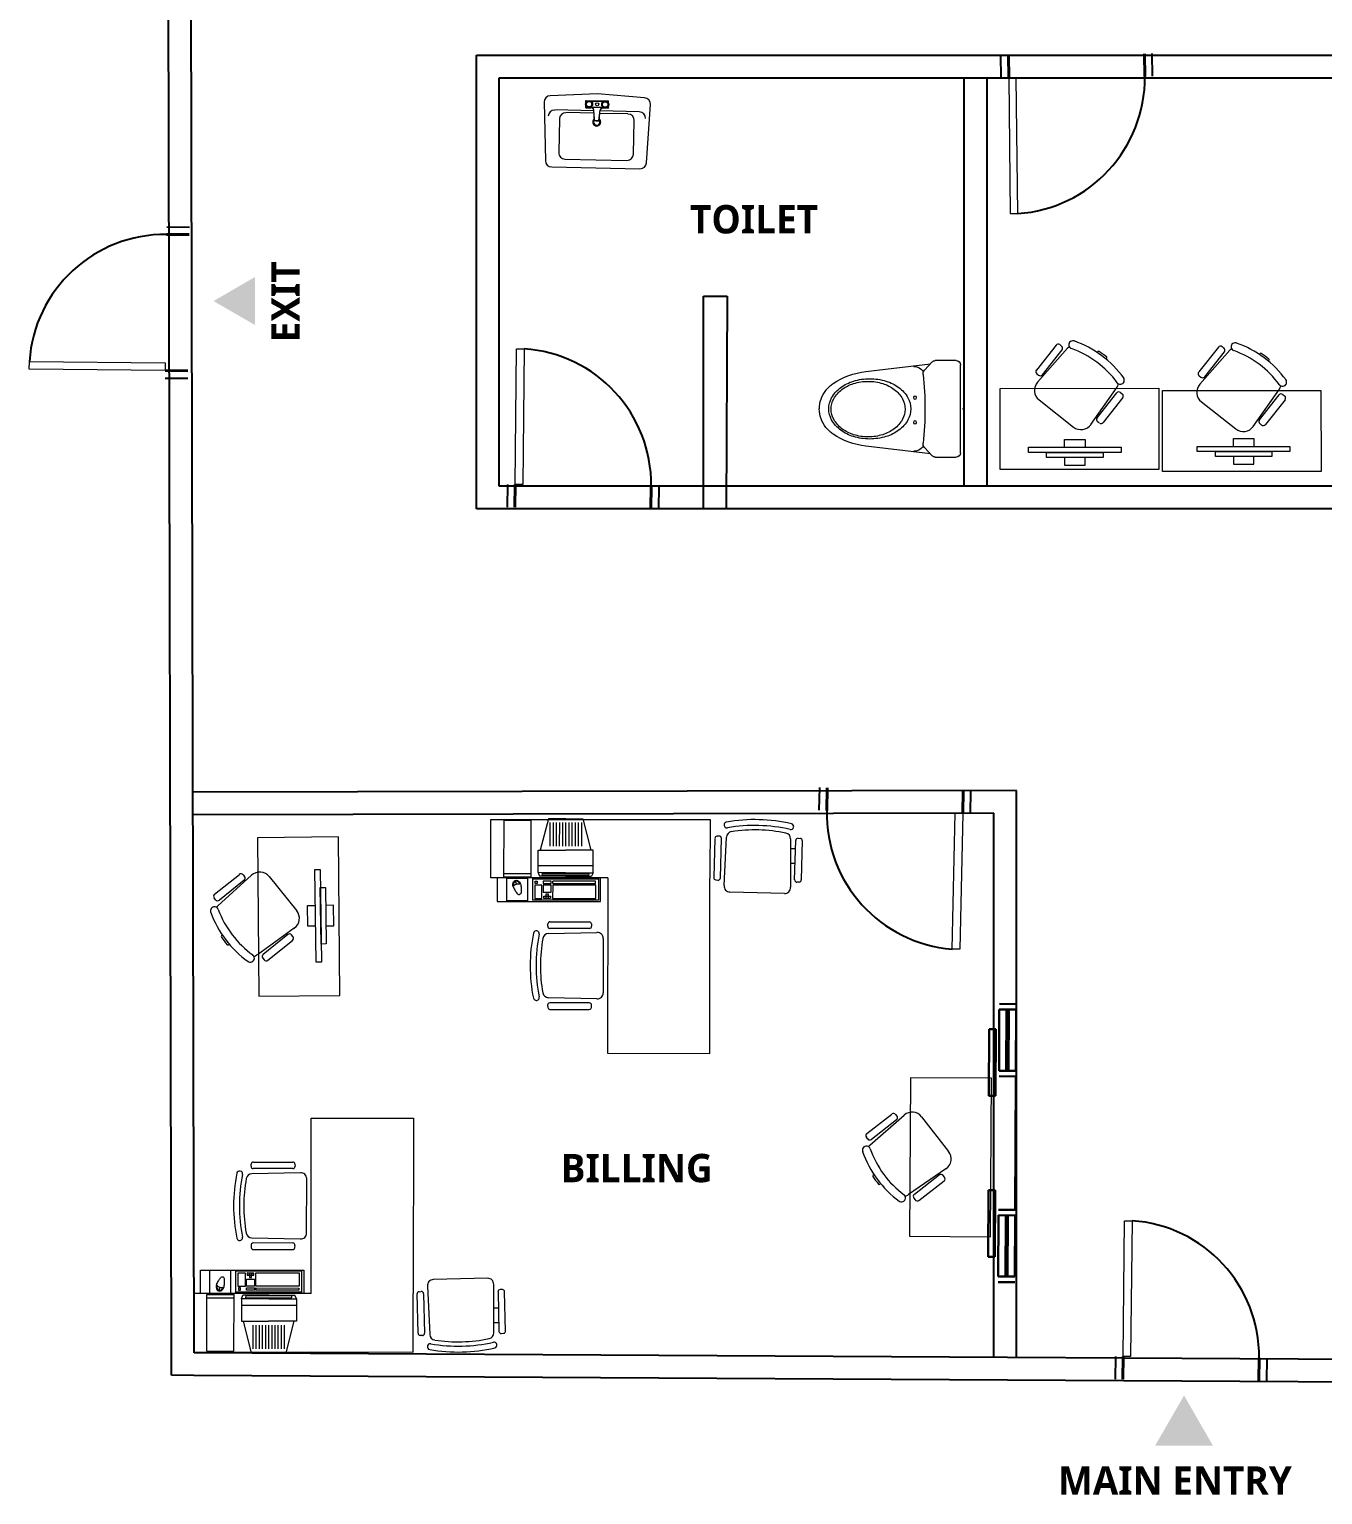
# Model space of a CAD drawing. Header units: millimetres. Extents: x 2220 to 4636, y 1941 to 3920.
# Drawn here: x 2268.91 to 2291.71, y 1950.05 to 1975.89 of the extents above; entities that cross this region are included whole.
import ezdxf

# ---------------------------------------------------------------- set-up
doc = ezdxf.new("R2010")
doc.units = ezdxf.units.MM
doc.layers.add('CAR', color=7, linetype='Continuous')
doc.layers.add('DOOR_005', color=15, linetype='Continuous')
for name, color, linetype, lineweight in [('DOOR_02', 2, 'Continuous', 9), ('fixture', 142, 'Continuous', 9), ('TEXT', 2, 'Continuous', 20), ('WALL_04C', 4, 'Continuous', 40), ('window', 3, 'Continuous', 30)]:
    doc.layers.add(name, color=color, linetype=linetype, lineweight=lineweight)
doc.styles.get("Standard").update_dxf_attribs({"font": 'arial.ttf'})

# ---------------------------------------------------------------- blocks, each defined once
blk = doc.blocks.new('WC3P')
at = {"layer": 'fixture'}
for p, q in [((0.013, -0.2119), (0.013, 0.2119)), ((0.033, 0.2319), (0.1343, 0.2319)), ((0.1488, 0.2256), (0.1862, 0.1859)), ((0.4688, 0.1796), (0.1579, 0.216)), ((0.1862, -0.1857), (0.1487, -0.2256)), ((0.1575, -0.2162), (0.4688, -0.1798)), ((0.1341, -0.2319), (0.033, -0.2319))]:
    blk.add_line(p, q, dxfattribs=at)
for centre in [(0.2318, 0.0543), (0.2318, -0.065)]:
    blk.add_circle(centre, 0.0075, dxfattribs=at)
for centre, radius, start, end in [((0.033, 0.2119), 0.02, 90, 180), ((0.1343, 0.2119), 0.02, 43.2643, 90), ((1.7421, 0.0001), 1.5582, 173.89172, 186.10828), ((0.168, 0.1688), 0.025, 353.36736, 43.26477), ((0.2383, 0.1435), 0.0602, 91.3673, 142.68006), ((0.4493, -0.1231), 0.2681, 90, 106.91484), ((0.4493, -0.1231), 0.2681, 73.08516, 90), ((0.425, -0.1817), 0.364, 56.50054, 83.08272), ((0.4028, -0.0243), 0.1574, 126.28527, 150.56885), ((0.4176, -0.0215), 0.1435, 126.92141, 151.13418), ((0.4309, -0.0626), 0.2049, 106.91484, 126.28527), ((0.4415, -0.0533), 0.1833, 107.28836, 126.92141), ((0.4571, -0.1035), 0.2359, 90, 107.28836), ((0.4571, -0.1035), 0.2359, 72.71164, 90), ((0.4677, -0.0626), 0.2049, 53.71473, 73.08516), ((0.4728, -0.0533), 0.1833, 53.07859, 72.71164), ((0.4967, -0.0215), 0.1435, 28.86582, 53.07859), ((0.4958, -0.0243), 0.1574, 29.43115, 53.71473), ((0.5746, 0.042), 0.0949, 45.23179, 57.29413), ((0.4188, -0.115), 0.3161, 40.1683, 45.23179), ((0.5512, 0), 0.1407, 0.03304, 39.16611), ((0.3597, 0), 0.1079, 150.56885, 180), ((0.3597, 0), 0.1079, 180, 209.43115), ((0.3809, -0.0012), 0.1016, 151.13418, 180), ((0.5334, -0.0012), 0.1016, 360, 28.86582), ((0.5389, 0), 0.1079, 0, 29.43115), ((0.5389, 0), 0.1079, 330.56885, 360), ((0.5507, 0.0001), 0.1413, 320.91064, 359.9693), ((0.4028, 0.0243), 0.1574, 209.43115, 233.71473), ((0.3809, -0.0012), 0.1016, 180, 208.86582), ((0.4176, 0.019), 0.1435, 208.86582, 233.07859), ((0.4967, 0.019), 0.1435, 306.92141, 331.13418), ((0.4958, 0.0243), 0.1574, 306.28527, 330.56885), ((0.5334, -0.0012), 0.1016, 331.13418, 0), ((0.4309, 0.0626), 0.2049, 233.71473, 253.08516), ((0.4415, 0.0508), 0.1833, 233.07859, 252.71164), ((0.4493, 0.1231), 0.2681, 253.08516, 270), ((0.4571, 0.101), 0.2359, 252.71164, 270), ((0.4493, 0.1231), 0.2681, 270, 286.91484), ((0.4571, 0.101), 0.2359, 270, 287.28836), ((0.425, 0.1816), 0.364, 276.91728, 303.49946), ((0.4728, 0.0508), 0.1833, 287.28836, 306.92141), ((0.4677, 0.0626), 0.2049, 286.91484, 306.28527), ((0.5746, -0.0421), 0.0949, 302.70587, 314.76821), ((0.4188, 0.1149), 0.3161, 314.76821, 319.8317), ((0.168, -0.1686), 0.025, 316.73523, 6.63264), ((0.2387, -0.1433), 0.0606, 217.07664, 268.25051), ((0.033, -0.2119), 0.02, 180, 270), ((0.1341, -0.2119), 0.02, 270, 316.7357)]:
    blk.add_arc(centre, radius, start, end, dxfattribs=at)
blk.add_point((0, 0), dxfattribs=at)

msp = doc.modelspace()

# ---------------------------------------------------------------- hatches: boundary and pattern name
at = {"layer": 'CAR', "lineweight": -3, "transparency": 33554638}
h = msp.add_hatch(color=2, dxfattribs=at)
h.dxf.hatch_style = 1
h.paths.add_polyline_path([(2272.888, 1971.521), (2272.154, 1971.096), (2272.888, 1970.672)])
h = msp.add_hatch(color=2, dxfattribs=at)
h.dxf.hatch_style = 1
h.paths.add_polyline_path([(2289.774, 1950.914), (2289.265, 1951.797), (2288.755, 1950.914)])

# ---------------------------------------------------------------- linework, layer by layer
for p, q in [((2271.411, 1952.55), (2271.329, 1992.524)), ((2271.811, 1952.551), (2271.729, 1992.525)), ((2276.791, 1967.433), (2276.791, 1975.433)), ((2276.791, 1975.433), (2306.763, 1975.433)), ((2277.191, 1967.833), (2277.191, 1975.033)), ((2277.191, 1975.033), (2306.763, 1975.033)), ((2285.391, 1967.833), (2285.391, 1975.033)), ((2285.791, 1967.833), (2285.791, 1975.033)), ((2280.795, 1967.435), (2280.795, 1971.185)), ((2280.795, 1971.185), (2281.21, 1971.184)), ((2281.21, 1971.185), (2281.195, 1967.435)), ((2306.78, 1967.833), (2277.191, 1967.833)), ((2306.78, 1967.433), (2276.791, 1967.433)), ((2281.195, 1967.435), (2280.795, 1967.435)), ((2286.311, 1962.468), (2271.791, 1962.438)), ((2285.911, 1962.467), (2285.911, 1962.468)), ((2286.311, 1952.468), (2286.311, 1962.468)), ((2285.911, 1962.067), (2271.792, 1962.038)), ((2285.911, 1952.468), (2285.911, 1962.067)), ((2286.312, 1962.068), (2286.311, 1962.068)), ((2271.412, 1952.154), (2271.411, 1952.55)), ((2306.811, 1952.35), (2271.811, 1952.551)), ((2271.809, 1952.151), (2271.412, 1952.154)), ((2306.808, 1951.95), (2271.809, 1952.151))]:
    msp.add_line(p, q)
at = {"color": 2, "linetype": 'Continuous'}
for p, q in [((2286.041, 1975.031), (2286.037, 1975.431)), ((2288.707, 1975.059), (2288.703, 1975.459)), ((2271.329, 1972.405), (2271.729, 1972.4)), ((2271.301, 1969.739), (2271.701, 1969.735)), ((2277.339, 1967.861), (2277.334, 1967.462)), ((2280.004, 1967.833), (2280, 1967.433)), ((2282.832, 1962.117), (2282.841, 1962.517)), ((2285.498, 1962.059), (2285.506, 1962.459)), ((2288.057, 1952.486), (2288.052, 1952.086)), ((2290.723, 1952.458), (2290.718, 1952.058))]:
    msp.add_line(p, q, dxfattribs=at)
at = {"layer": 'DOOR_005', "linetype": 'Continuous'}
for centre, start, end in [((2286.175, 1975.032), 273.7899, 0.6052), ((2271.302, 1969.872), 89.3948, 176.2101), ((2277.472, 1967.86), 359.3948, 86.2101), ((2285.364, 1962.062), 178.7513, 265.5665), ((2288.19, 1952.485), 359.3948, 86.2101)]:
    msp.add_arc(centre, 2.399, start, end, dxfattribs=at)
at = {"layer": 'DOOR_02', "linetype": 'Continuous'}
for points in [[(2286.2, 1972.637), (2286.333, 1972.638), (2286.308, 1975.034), (2286.175, 1975.032)], [(2268.907, 1969.897), (2268.908, 1970.031), (2271.304, 1970.005), (2271.302, 1969.872)], [(2277.497, 1970.256), (2277.63, 1970.254), (2277.605, 1967.859), (2277.472, 1967.86)], [(2285.312, 1959.667), (2285.179, 1959.67), (2285.231, 1962.065), (2285.364, 1962.062)], [(2288.215, 1954.88), (2288.349, 1954.879), (2288.323, 1952.483), (2288.19, 1952.485)]]:
    msp.add_lwpolyline(points, close=True, dxfattribs=at)
at = {"layer": 'fixture'}
for p, q in [((2278.922, 1974.749), (2278.09, 1974.717)), ((2279.752, 1974.682), (2278.922, 1974.749)), ((2277.981, 1974.601), (2278.006, 1973.573)), ((2278.86, 1974.45), (2278.171, 1974.465)), ((2278.864, 1974.407), (2278.369, 1974.418)), ((2278.718, 1974.505), (2278.719, 1974.543)), ((2278.721, 1974.518), (2278.718, 1974.505)), ((2278.718, 1974.505), (2278.806, 1974.503)), ((2278.72, 1974.595), (2278.721, 1974.633)), ((2278.721, 1974.633), (2279.118, 1974.624)), ((2278.723, 1974.62), (2278.721, 1974.633)), ((2278.721, 1974.518), (2278.722, 1974.538)), ((2278.721, 1974.518), (2278.739, 1974.518)), ((2278.723, 1974.6), (2278.723, 1974.62)), ((2278.723, 1974.62), (2278.741, 1974.62)), ((2278.811, 1974.516), (2279.023, 1974.512)), ((2278.813, 1974.618), (2279.025, 1974.614)), ((2278.874, 1974.282), (2278.859, 1974.464)), ((2278.872, 1974.278), (2278.863, 1974.413)), ((2278.949, 1974.28), (2278.972, 1974.462)), ((2278.952, 1974.276), (2278.966, 1974.411)), ((2279.46, 1974.395), (2278.965, 1974.405)), ((2279.66, 1974.433), (2278.971, 1974.448)), ((2279.115, 1974.497), (2279.028, 1974.499)), ((2279.112, 1974.51), (2279.094, 1974.51)), ((2279.115, 1974.612), (2279.097, 1974.612)), ((2279.112, 1974.51), (2279.113, 1974.529)), ((2279.112, 1974.51), (2279.115, 1974.497)), ((2279.114, 1974.592), (2279.115, 1974.612)), ((2279.115, 1974.612), (2279.118, 1974.624)), ((2279.115, 1974.497), (2279.116, 1974.535)), ((2279.117, 1974.587), (2279.118, 1974.624)), ((2279.787, 1973.535), (2279.856, 1974.561)), ((2278.253, 1974.307), (2278.24, 1973.714)), ((2278.874, 1974.282), (2278.872, 1974.278)), ((2278.949, 1974.28), (2278.952, 1974.276)), ((2279.559, 1973.686), (2279.571, 1974.279)), ((2278.117, 1973.462), (2279.671, 1973.429)), ((2278.351, 1973.599), (2279.443, 1973.575)), ((2287.009, 1970.319), (2286.663, 1969.88)), ((2287.212, 1970.264), (2286.681, 1969.665)), ((2287.106, 1970.303), (2287.076, 1970.327)), ((2289.871, 1970.284), (2289.525, 1969.845)), ((2289.968, 1970.268), (2289.938, 1970.292)), ((2286.768, 1969.797), (2287.114, 1970.236)), ((2287.733, 1970.188), (2287.746, 1970.205)), ((2287.891, 1970.071), (2287.903, 1970.087)), ((2290.074, 1970.228), (2289.542, 1969.629)), ((2289.63, 1969.762), (2289.976, 1970.201)), ((2290.595, 1970.153), (2290.608, 1970.169)), ((2290.752, 1970.035), (2290.765, 1970.051)), ((2286.671, 1969.813), (2286.701, 1969.789)), ((2289.533, 1969.778), (2289.563, 1969.754)), ((2286.021, 1969.556), (2288.818, 1969.557)), ((2286.021, 1968.128), (2286.021, 1969.556)), ((2287.624, 1968.92), (2288.083, 1969.577)), ((2288.146, 1969.483), (2288.176, 1969.46)), ((2288.818, 1969.557), (2288.818, 1968.128)), ((2288.883, 1968.093), (2288.883, 1969.521)), ((2288.883, 1969.521), (2291.679, 1969.521)), ((2290.486, 1968.885), (2290.945, 1969.542)), ((2291.679, 1969.521), (2291.68, 1968.093)), ((2286.708, 1969.354), (2287.316, 1968.875)), ((2287.733, 1969.036), (2288.079, 1969.476)), ((2288.184, 1969.393), (2287.838, 1968.953)), ((2289.57, 1969.319), (2290.178, 1968.84)), ((2290.595, 1969.001), (2290.941, 1969.44)), ((2291.046, 1969.357), (2290.7, 1968.918)), ((2291.008, 1969.448), (2291.038, 1969.424)), ((2287.771, 1968.946), (2287.741, 1968.969)), ((2290.633, 1968.91), (2290.603, 1968.934)), ((2288.818, 1968.128), (2286.021, 1968.128)), ((2291.68, 1968.093), (2288.883, 1968.093)), ((2277.043, 1960.924), (2277.043, 1961.955)), ((2277.043, 1961.955), (2280.908, 1961.952)), ((2277.27, 1961.944), (2277.269, 1960.941)), ((2277.27, 1961.944), (2277.747, 1961.943)), ((2277.747, 1961.943), (2277.747, 1960.941)), ((2278.058, 1961.968), (2277.915, 1961.414)), ((2278.363, 1961.968), (2278.058, 1961.968)), ((2278.085, 1961.9), (2278.085, 1961.485)), ((2278.141, 1961.9), (2278.14, 1961.485)), ((2278.196, 1961.9), (2278.196, 1961.485)), ((2278.252, 1961.9), (2278.251, 1961.485)), ((2278.307, 1961.9), (2278.307, 1961.485)), ((2278.362, 1961.9), (2278.362, 1961.485)), ((2278.363, 1961.968), (2278.667, 1961.968)), ((2278.418, 1961.9), (2278.418, 1961.485)), ((2278.473, 1961.9), (2278.473, 1961.484)), ((2278.529, 1961.9), (2278.529, 1961.484)), ((2278.584, 1961.9), (2278.584, 1961.484)), ((2278.64, 1961.899), (2278.64, 1961.484)), ((2278.667, 1961.968), (2278.809, 1961.413)), ((2279.104, 1961.953), (2280.908, 1961.952)), ((2280.908, 1961.952), (2280.907, 1960.922)), ((2274.355, 1961.647), (2272.927, 1961.632)), ((2272.927, 1961.632), (2272.955, 1958.836)), ((2274.383, 1958.85), (2274.355, 1961.647)), ((2280.992, 1961.622), (2280.974, 1960.929)), ((2281.067, 1961.661), (2281.029, 1961.66)), ((2281.09, 1960.923), (2281.108, 1961.621)), ((2281.158, 1960.789), (2281.199, 1961.643)), ((2282.329, 1961.613), (2282.325, 1960.758)), ((2282.4, 1960.889), (2282.419, 1961.586)), ((2282.462, 1961.624), (2282.5, 1961.621)), ((2282.535, 1961.581), (2282.516, 1960.888)), ((2277.877, 1961.017), (2277.877, 1961.414)), ((2277.877, 1961.414), (2278.357, 1961.414)), ((2277.877, 1961.017), (2277.877, 1961.236)), ((2278.848, 1961.413), (2278.357, 1961.414)), ((2278.847, 1961.016), (2278.848, 1961.413)), ((2272.174, 1960.637), (2272.61, 1960.987)), ((2272.231, 1960.434), (2272.825, 1960.972)), ((2272.676, 1960.98), (2272.701, 1960.95)), ((2277.269, 1961.001), (2277.747, 1961.001)), ((2278.847, 1961.136), (2277.877, 1961.136)), ((2277.877, 1961.017), (2277.9, 1960.955)), ((2278.362, 1961.016), (2277.877, 1961.017)), ((2277.95, 1961.001), (2278.769, 1961.001)), ((2277.954, 1960.969), (2277.95, 1961.001)), ((2278.765, 1960.968), (2277.954, 1960.969)), ((2278.362, 1961.016), (2278.847, 1961.016)), ((2278.769, 1961.001), (2278.765, 1960.968)), ((2278.847, 1961.016), (2278.82, 1960.954)), ((2272.693, 1960.883), (2272.258, 1960.532)), ((2273.136, 1960.947), (2273.621, 1960.345)), ((2279.104, 1960.923), (2277.043, 1960.924)), ((2277.157, 1960.924), (2277.156, 1960.511)), ((2278.975, 1960.923), (2277.157, 1960.924)), ((2277.269, 1960.941), (2277.747, 1960.941)), ((2277.318, 1960.919), (2277.688, 1960.919)), ((2277.318, 1960.919), (2277.318, 1960.522)), ((2277.495, 1960.814), (2277.479, 1960.864)), ((2277.496, 1960.815), (2277.481, 1960.864)), ((2277.688, 1960.919), (2277.688, 1960.522)), ((2278.94, 1960.912), (2277.78, 1960.913)), ((2277.78, 1960.913), (2277.78, 1960.533)), ((2278.94, 1960.9), (2277.78, 1960.901)), ((2277.822, 1960.799), (2277.821, 1960.561)), ((2277.94, 1960.799), (2277.822, 1960.799)), ((2277.825, 1960.866), (2277.862, 1960.866)), ((2277.825, 1960.828), (2277.825, 1960.866)), ((2277.862, 1960.828), (2277.825, 1960.828)), ((2277.862, 1960.866), (2277.862, 1960.828)), ((2278.362, 1960.955), (2277.9, 1960.955)), ((2277.94, 1960.561), (2277.94, 1960.799)), ((2278.106, 1960.868), (2277.969, 1960.868)), ((2277.969, 1960.868), (2277.969, 1960.827)), ((2277.969, 1960.827), (2278.106, 1960.827)), ((2278.106, 1960.795), (2277.969, 1960.795)), ((2277.969, 1960.795), (2277.969, 1960.671)), ((2278.106, 1960.827), (2278.106, 1960.868)), ((2278.106, 1960.671), (2278.106, 1960.795)), ((2278.134, 1960.795), (2278.133, 1960.561)), ((2278.134, 1960.827), (2278.134, 1960.868)), ((2278.89, 1960.867), (2278.134, 1960.868)), ((2278.134, 1960.827), (2278.89, 1960.827)), ((2278.896, 1960.795), (2278.134, 1960.795)), ((2278.362, 1960.955), (2278.82, 1960.954)), ((2278.89, 1960.827), (2278.89, 1960.867)), ((2278.896, 1960.561), (2278.896, 1960.795)), ((2278.94, 1960.912), (2278.939, 1960.532)), ((2278.974, 1960.51), (2278.975, 1960.923)), ((2279.104, 1960.923), (2279.102, 1957.831)), ((2280.905, 1957.83), (2280.907, 1960.922)), ((2281.008, 1960.889), (2281.047, 1960.886)), ((2282.48, 1960.85), (2282.441, 1960.849)), ((2272.191, 1960.54), (2272.167, 1960.57)), ((2277.156, 1960.511), (2278.974, 1960.51)), ((2277.688, 1960.522), (2277.318, 1960.522)), ((2278.939, 1960.532), (2277.78, 1960.533)), ((2277.821, 1960.561), (2277.94, 1960.561)), ((2277.969, 1960.671), (2278.106, 1960.671)), ((2277.979, 1960.601), (2278.016, 1960.601)), ((2277.979, 1960.563), (2277.979, 1960.601)), ((2278.016, 1960.563), (2277.979, 1960.563)), ((2278.016, 1960.601), (2278.016, 1960.563)), ((2278.02, 1960.643), (2278.056, 1960.643)), ((2278.02, 1960.604), (2278.02, 1960.643)), ((2278.056, 1960.604), (2278.02, 1960.604)), ((2278.02, 1960.601), (2278.056, 1960.601)), ((2278.02, 1960.563), (2278.02, 1960.601)), ((2278.056, 1960.563), (2278.02, 1960.563)), ((2278.056, 1960.643), (2278.056, 1960.604)), ((2278.056, 1960.601), (2278.056, 1960.563)), ((2278.061, 1960.601), (2278.098, 1960.601)), ((2278.061, 1960.563), (2278.061, 1960.601)), ((2278.098, 1960.563), (2278.061, 1960.563)), ((2278.098, 1960.601), (2278.098, 1960.563)), ((2278.133, 1960.561), (2278.896, 1960.561)), ((2282.219, 1960.65), (2281.258, 1960.675)), ((2273.579, 1960.036), (2272.927, 1959.57)), ((2273.464, 1959.926), (2273.028, 1959.575)), ((2278.046, 1960.075), (2278.048, 1960.114)), ((2278.06, 1959.943), (2278.915, 1959.961)), ((2278.782, 1960.033), (2278.084, 1960.033)), ((2278.086, 1960.149), (2278.78, 1960.149)), ((2278.819, 1960.113), (2278.821, 1960.075)), ((2272.312, 1959.914), (2272.296, 1959.901)), ((2272.431, 1959.758), (2272.416, 1959.745)), ((2273.112, 1959.471), (2273.548, 1959.822)), ((2273.555, 1959.889), (2273.531, 1959.919)), ((2279.026, 1959.858), (2279.025, 1958.896)), ((2273.021, 1959.508), (2273.045, 1959.478)), ((2272.955, 1958.836), (2274.383, 1958.85)), ((2278.045, 1958.68), (2278.047, 1958.642)), ((2278.914, 1958.793), (2278.06, 1958.812)), ((2278.781, 1958.722), (2278.084, 1958.722)), ((2278.818, 1958.641), (2278.82, 1958.68)), ((2278.086, 1958.606), (2278.779, 1958.606)), ((2279.102, 1957.831), (2280.905, 1957.83)), ((2284.441, 1957.401), (2284.424, 1954.605)), ((2285.869, 1957.392), (2284.441, 1957.401)), ((2285.852, 1954.596), (2285.869, 1957.392)), ((2273.873, 1953.596), (2273.875, 1956.688)), ((2273.875, 1956.688), (2275.678, 1956.686)), ((2275.678, 1956.686), (2275.676, 1953.595)), ((2283.672, 1956.418), (2284.114, 1956.761)), ((2283.727, 1956.214), (2284.329, 1956.742)), ((2284.196, 1956.656), (2283.754, 1956.312)), ((2284.18, 1956.753), (2284.204, 1956.723)), ((2284.639, 1956.713), (2285.115, 1956.102)), ((2283.688, 1956.32), (2283.664, 1956.351)), ((2272.817, 1955.84), (2272.819, 1955.878)), ((2273.553, 1955.798), (2272.855, 1955.798)), ((2272.858, 1955.914), (2273.551, 1955.913)), ((2273.59, 1955.878), (2273.592, 1955.839)), ((2285.067, 1955.794), (2284.408, 1955.339)), ((2273.686, 1955.725), (2272.832, 1955.708)), ((2273.796, 1954.661), (2273.797, 1955.623)), ((2283.799, 1955.693), (2283.782, 1955.68)), ((2283.915, 1955.535), (2283.9, 1955.523)), ((2284.951, 1955.686), (2284.51, 1955.343)), ((2284.592, 1955.237), (2285.033, 1955.581)), ((2285.041, 1955.648), (2285.018, 1955.678)), ((2284.501, 1955.276), (2284.525, 1955.245)), ((2272.831, 1954.577), (2273.685, 1954.558)), ((2284.424, 1954.605), (2285.852, 1954.596)), ((2272.816, 1954.445), (2272.818, 1954.406)), ((2273.553, 1954.486), (2272.855, 1954.487)), ((2272.857, 1954.371), (2273.55, 1954.37)), ((2273.589, 1954.406), (2273.591, 1954.445)), ((2271.926, 1954.01), (2273.744, 1954.009)), ((2271.926, 1953.597), (2271.926, 1954.01)), ((2272.087, 1953.602), (2272.088, 1953.999)), ((2272.458, 1953.999), (2272.088, 1953.999)), ((2272.457, 1953.602), (2272.458, 1953.999)), ((2272.549, 1953.607), (2272.55, 1953.988)), ((2273.709, 1953.987), (2272.55, 1953.988)), ((2273.709, 1953.607), (2273.709, 1953.987)), ((2273.744, 1954.009), (2273.744, 1953.596)), ((2272.591, 1953.959), (2272.71, 1953.959)), ((2272.591, 1953.722), (2272.591, 1953.959)), ((2272.71, 1953.722), (2272.591, 1953.722)), ((2272.71, 1953.959), (2272.71, 1953.722)), ((2272.738, 1953.725), (2272.738, 1953.85)), ((2272.738, 1953.85), (2272.876, 1953.849)), ((2272.876, 1953.725), (2272.738, 1953.725)), ((2272.785, 1953.957), (2272.749, 1953.958)), ((2272.749, 1953.958), (2272.749, 1953.919)), ((2272.749, 1953.919), (2272.785, 1953.919)), ((2272.785, 1953.919), (2272.785, 1953.957)), ((2272.826, 1953.957), (2272.789, 1953.957)), ((2272.789, 1953.957), (2272.789, 1953.919)), ((2272.789, 1953.919), (2272.825, 1953.919)), ((2272.825, 1953.916), (2272.789, 1953.916)), ((2272.789, 1953.916), (2272.789, 1953.877)), ((2272.789, 1953.877), (2272.825, 1953.877)), ((2272.825, 1953.919), (2272.826, 1953.957)), ((2272.825, 1953.877), (2272.825, 1953.916)), ((2272.867, 1953.957), (2272.831, 1953.957)), ((2272.831, 1953.957), (2272.831, 1953.919)), ((2272.831, 1953.919), (2272.867, 1953.919)), ((2272.867, 1953.919), (2272.867, 1953.957)), ((2272.876, 1953.849), (2272.876, 1953.725)), ((2272.903, 1953.959), (2273.665, 1953.958)), ((2272.903, 1953.725), (2272.903, 1953.959)), ((2273.665, 1953.724), (2272.903, 1953.725)), ((2273.665, 1953.958), (2273.665, 1953.724)), ((2275.927, 1953.727), (2275.967, 1952.874)), ((2276.989, 1953.865), (2276.027, 1953.841)), ((2277.098, 1952.902), (2277.094, 1953.756)), ((2271.812, 1953.597), (2271.811, 1952.567)), ((2273.873, 1953.596), (2271.812, 1953.597)), ((2273.744, 1953.596), (2271.926, 1953.597)), ((2272.038, 1952.577), (2272.039, 1953.58)), ((2272.038, 1953.52), (2272.516, 1953.52)), ((2272.039, 1953.58), (2272.516, 1953.579)), ((2272.087, 1953.602), (2272.457, 1953.602)), ((2272.264, 1953.706), (2272.249, 1953.657)), ((2272.265, 1953.706), (2272.25, 1953.656)), ((2272.515, 1952.577), (2272.516, 1953.579)), ((2273.709, 1953.619), (2272.549, 1953.62)), ((2273.709, 1953.607), (2272.549, 1953.607)), ((2272.595, 1953.693), (2272.594, 1953.654)), ((2272.594, 1953.654), (2272.631, 1953.654)), ((2272.631, 1953.693), (2272.595, 1953.693)), ((2272.631, 1953.654), (2272.631, 1953.693)), ((2272.646, 1953.503), (2272.645, 1953.106)), ((2272.646, 1953.503), (2272.645, 1953.284)), ((2272.646, 1953.503), (2272.669, 1953.565)), ((2273.131, 1953.503), (2272.646, 1953.503)), ((2273.131, 1953.565), (2272.669, 1953.565)), ((2272.723, 1953.552), (2272.719, 1953.519)), ((2272.719, 1953.519), (2273.538, 1953.518)), ((2273.534, 1953.551), (2272.723, 1953.552)), ((2272.738, 1953.652), (2272.738, 1953.693)), ((2272.738, 1953.693), (2272.876, 1953.693)), ((2272.876, 1953.652), (2272.738, 1953.652)), ((2272.876, 1953.693), (2272.876, 1953.652)), ((2272.903, 1953.693), (2272.903, 1953.652)), ((2272.903, 1953.693), (2273.659, 1953.692)), ((2273.659, 1953.652), (2272.903, 1953.652)), ((2273.131, 1953.565), (2273.59, 1953.565)), ((2273.131, 1953.503), (2273.616, 1953.503)), ((2273.538, 1953.518), (2273.534, 1953.551)), ((2273.616, 1953.503), (2273.59, 1953.565)), ((2273.616, 1953.503), (2273.616, 1953.106)), ((2273.659, 1953.692), (2273.659, 1953.652)), ((2275.676, 1952.564), (2275.676, 1953.595)), ((2275.761, 1952.894), (2275.743, 1953.588)), ((2275.778, 1953.627), (2275.816, 1953.63)), ((2275.859, 1953.593), (2275.876, 1952.895)), ((2277.17, 1953.626), (2277.187, 1952.928)), ((2277.249, 1953.665), (2277.21, 1953.666)), ((2277.303, 1952.933), (2277.286, 1953.627)), ((2273.616, 1953.383), (2272.646, 1953.384)), ((2272.645, 1953.106), (2273.126, 1953.106)), ((2272.826, 1952.552), (2272.684, 1953.106)), ((2272.853, 1952.62), (2272.853, 1953.035)), ((2272.909, 1952.62), (2272.909, 1953.035)), ((2272.964, 1952.62), (2272.964, 1953.035)), ((2273.02, 1952.62), (2273.02, 1953.035)), ((2273.075, 1952.62), (2273.075, 1953.035)), ((2273.616, 1953.106), (2273.126, 1953.106)), ((2273.13, 1952.62), (2273.131, 1953.035)), ((2273.186, 1952.62), (2273.186, 1953.035)), ((2273.241, 1952.62), (2273.242, 1953.035)), ((2273.297, 1952.62), (2273.297, 1953.035)), ((2273.352, 1952.62), (2273.353, 1953.035)), ((2273.408, 1952.62), (2273.408, 1953.035)), ((2273.435, 1952.551), (2273.578, 1953.106)), ((2275.836, 1952.856), (2275.797, 1952.857)), ((2277.23, 1952.891), (2277.269, 1952.894)), ((2271.811, 1952.567), (2275.676, 1952.564)), ((2272.038, 1952.577), (2272.515, 1952.577)), ((2273.13, 1952.551), (2272.826, 1952.552)), ((2273.13, 1952.551), (2273.435, 1952.551)), ((2273.872, 1952.565), (2275.676, 1952.564))]:
    msp.add_line(p, q, dxfattribs=at)
for points in [[(2288.157, 1968.518), (2288.157, 1968.427), (2286.525, 1968.427), (2286.525, 1968.518)], [(2291.132, 1968.534), (2291.132, 1968.443), (2289.499, 1968.443), (2289.499, 1968.534)], [(2287.84, 1968.427), (2287.84, 1968.337), (2286.842, 1968.337), (2286.842, 1968.427)], [(2290.814, 1968.443), (2290.814, 1968.353), (2289.817, 1968.353), (2289.817, 1968.443)], [(2273.941, 1961.072), (2274.032, 1961.073), (2274.056, 1959.441), (2273.965, 1959.44)], [(2274.036, 1960.756), (2274.127, 1960.757), (2274.142, 1959.76), (2274.051, 1959.758)]]:
    msp.add_lwpolyline(points, close=True, dxfattribs=at)
for points in [[(2287.16, 1968.518), (2287.16, 1968.654), (2287.523, 1968.654), (2287.523, 1968.518)], [(2290.134, 1968.534), (2290.134, 1968.67), (2290.497, 1968.67), (2290.497, 1968.534)], [(2287.16, 1968.337), (2287.16, 1968.201), (2287.523, 1968.201), (2287.523, 1968.337)], [(2290.134, 1968.353), (2290.134, 1968.217), (2290.497, 1968.217), (2290.497, 1968.353)], [(2282.415, 1961.435), (2282.329, 1961.435)], [(2282.408, 1961.178), (2282.327, 1961.178)], [(2274.137, 1960.077), (2274.273, 1960.079), (2274.268, 1960.442), (2274.132, 1960.44)], [(2273.956, 1960.074), (2273.82, 1960.072), (2273.814, 1960.435), (2273.95, 1960.437)], [(2277.177, 1953.337), (2277.096, 1953.337)], [(2277.183, 1953.08), (2277.097, 1953.08)]]:
    msp.add_lwpolyline(points, dxfattribs=at)
for centre, radius in [((2278.776, 1974.568), 0.0624), ((2278.776, 1974.568), 0.0489), ((2278.918, 1974.565), 0.0269), ((2279.06, 1974.562), 0.0624), ((2279.06, 1974.562), 0.0489)]:
    msp.add_circle(centre, radius, dxfattribs=at)
for centre, radius, start, end in [((2278.094, 1974.604), 0.113, 92.2176, 181.4499), ((2279.743, 1974.568), 0.113, 356.1008, 85.3379), ((2278.169, 1974.351), 0.113, 88.7814, 178.7754), ((2278.366, 1974.304), 0.113, 88.7814, 178.7754), ((2278.695, 1974.57), 0.0326, 314.6315, 42.9193), ((2278.774, 1974.486), 0.0326, 44.6315, 132.9193), ((2278.778, 1974.649), 0.0326, 224.6315, 312.9193), ((2278.804, 1974.447), 0.0567, 13.8367, 88.7754), ((2278.803, 1974.46), 0.0567, 4.7531, 82.1227), ((2278.858, 1974.566), 0.0326, 134.6315, 222.9193), ((2279.029, 1974.455), 0.0567, 95.428, 172.7976), ((2279.026, 1974.442), 0.0567, 88.7754, 163.714), ((2278.978, 1974.564), 0.0326, 314.6315, 42.9193), ((2279.058, 1974.48), 0.0326, 44.6315, 132.9193), ((2279.061, 1974.643), 0.0326, 224.6315, 312.9193), ((2279.141, 1974.56), 0.0326, 134.6315, 222.9193), ((2279.458, 1974.281), 0.113, 358.7754, 88.7754), ((2279.657, 1974.319), 0.113, 358.7754, 88.7754), ((2278.911, 1974.253), 0.0709, 125.6183, 51.9324), ((2278.911, 1974.253), 0.0567, 135.0752, 42.4755), ((2278.918, 1974.555), 0.281, 260.6474, 276.9034), ((2278.918, 1974.556), 0.277, 260.9875, 276.5633), ((2278.354, 1973.712), 0.113, 178.7754, 268.7784), ((2279.445, 1973.689), 0.113, 268.7784, 358.7754), ((2278.119, 1973.575), 0.113, 181.3202, 268.7779), ((2279.674, 1973.542), 0.113, 268.7779, 356.2306), ((2287.047, 1970.29), 0.0476, 51.7428, 141.7428), ((2287.077, 1970.266), 0.0476, 321.7428, 51.7428), ((2287.373, 1970.122), 0.214, 127.8574, 138.4154), ((2287.304, 1970.324), 0.0715, 64.002, 250.3587), ((2286.706, 1968.647), 1.853, 36.1827, 70.3674), ((2289.908, 1970.254), 0.0476, 51.7428, 141.7428), ((2289.939, 1970.231), 0.0476, 321.7428, 51.7428), ((2290.166, 1970.289), 0.0715, 64.002, 250.3587), ((2289.567, 1968.611), 1.853, 36.1827, 70.3674), ((2286.706, 1968.647), 1.71, 36.1725, 70.3674), ((2287.757, 1970.196), 0.0143, 55.8334, 141.7428), ((2286.706, 1968.647), 1.887, 50.6875, 55.8334), ((2287.892, 1970.095), 0.0143, 321.7428, 50.6875), ((2290.234, 1970.086), 0.214, 127.8574, 138.4154), ((2289.567, 1968.611), 1.71, 36.1725, 70.3674), ((2290.619, 1970.161), 0.0143, 55.8334, 141.7428), ((2289.567, 1968.611), 1.887, 50.6875, 55.8334), ((2290.754, 1970.06), 0.0143, 321.7428, 50.6875), ((2286.7, 1969.851), 0.0476, 141.7428, 231.7428), ((2286.731, 1969.827), 0.0476, 231.7428, 321.7428), ((2288.141, 1969.701), 0.0715, 213.127, 39.4837), ((2289.562, 1969.815), 0.0476, 141.7428, 231.7428), ((2289.592, 1969.791), 0.0476, 231.7428, 321.7428), ((2286.841, 1969.522), 0.214, 138.4154, 231.7428), ((2288.117, 1969.446), 0.0476, 51.7428, 141.7428), ((2287.907, 1969.7), 0.214, 325.0702, 342.6722), ((2289.703, 1969.487), 0.214, 138.4154, 231.7428), ((2291.003, 1969.666), 0.0715, 213.127, 39.4837), ((2290.769, 1969.665), 0.214, 325.0702, 342.6722), ((2288.147, 1969.422), 0.0476, 321.7428, 51.7428), ((2290.978, 1969.411), 0.0476, 51.7428, 141.7428), ((2291.009, 1969.387), 0.0476, 321.7428, 51.7428), ((2287.77, 1969.007), 0.0476, 141.7428, 231.7428), ((2290.632, 1968.972), 0.0476, 141.7428, 231.7428), ((2287.449, 1969.043), 0.214, 231.7428, 325.0702), ((2287.801, 1968.983), 0.0476, 231.7428, 321.7428), ((2290.31, 1969.008), 0.214, 231.7428, 325.0702), ((2290.662, 1968.948), 0.0476, 231.7428, 321.7428), ((2281.207, 1961.858), 0.0515, 99.875, 279.875), ((2281.696, 1959.051), 2.901, 77.0886, 99.875), ((2281.302, 1961.638), 0.103, 98.7632, 177.2686), ((2281.696, 1959.051), 2.798, 77.0886, 99.875), ((2281.696, 1959.076), 2.695, 78.2003, 98.7632), ((2282.332, 1961.828), 0.0515, 257.0886, 77.0886), ((2281.031, 1961.621), 0.0386, 93.0557, 178.4818), ((2281.069, 1961.622), 0.0386, 358.4818, 93.0557), ((2282.226, 1961.613), 0.103, 359.6949, 78.2003), ((2282.457, 1961.585), 0.0386, 83.9078, 178.4818), ((2282.496, 1961.582), 0.0386, 358.4818, 83.9078), ((2272.639, 1960.95), 0.0476, 38.8387, 128.8387), ((2272.969, 1960.813), 0.214, 38.8387, 132.1661), ((2272.664, 1960.92), 0.0476, 308.8387, 38.8387), ((2277.496, 1960.813), 0.0531, 359.007, 215.2232), ((2281.012, 1960.928), 0.0386, 178.4818, 263.9078), ((2281.051, 1960.924), 0.0386, 263.9078, 358.4818), ((2281.261, 1960.778), 0.103, 173.9078, 268.4818), ((2282.222, 1960.753), 0.103, 268.4818, 3.0557), ((2282.439, 1960.888), 0.0386, 178.4818, 273.0557), ((2282.478, 1960.889), 0.0386, 273.0557, 358.4818), ((2272.204, 1960.6), 0.0476, 128.8387, 218.8387), ((2272.228, 1960.569), 0.0476, 218.8387, 308.8387), ((2272.172, 1960.342), 0.0715, 20.2229, 206.5796), ((2273.843, 1960.957), 1.853, 200.2141, 234.3988), ((2272.375, 1960.275), 0.214, 132.1661, 142.7241), ((2273.843, 1960.957), 1.71, 200.2141, 234.4091), ((2273.454, 1960.21), 0.214, 305.5113, 38.8387), ((2273.494, 1959.889), 0.0476, 38.8387, 128.8387), ((2280.638, 1959.376), 2.901, 168.5721, 191.3586), ((2277.845, 1959.941), 0.0515, 348.5721, 168.5721), ((2280.638, 1959.376), 2.798, 168.5721, 191.3586), ((2278.063, 1959.84), 0.103, 91.1785, 169.6839), ((2278.084, 1960.072), 0.0386, 175.3914, 269.9653), ((2278.086, 1960.111), 0.0386, 89.9653, 175.3914), ((2278.78, 1960.11), 0.0386, 4.5393, 89.9653), ((2278.782, 1960.071), 0.0386, 269.9653, 4.5393), ((2278.923, 1959.858), 0.103, 359.9653, 94.5393), ((2272.305, 1959.89), 0.0143, 128.8387, 214.7482), ((2273.843, 1960.957), 1.887, 214.7482, 219.894), ((2272.407, 1959.756), 0.0143, 219.894, 308.8387), ((2273.518, 1959.859), 0.0476, 308.8387, 38.8387), ((2280.612, 1959.376), 2.695, 169.6839, 190.2468), ((2272.803, 1959.511), 0.0715, 231.0979, 57.4546), ((2272.802, 1959.745), 0.214, 287.9093, 305.5113), ((2273.058, 1959.538), 0.0476, 128.8387, 218.8387), ((2273.082, 1959.508), 0.0476, 218.8387, 308.8387), ((2278.062, 1958.915), 0.103, 190.2468, 268.7522), ((2278.922, 1958.896), 0.103, 265.3914, 359.9653), ((2277.845, 1958.815), 0.0515, 191.3586, 11.3586), ((2278.083, 1958.683), 0.0386, 89.9653, 184.5393), ((2278.086, 1958.645), 0.0386, 184.5393, 269.9653), ((2278.779, 1958.644), 0.0386, 269.9653, 355.3914), ((2278.781, 1958.683), 0.0386, 355.3914, 89.9653), ((2284.143, 1956.724), 0.0476, 37.9121, 127.9121), ((2284.167, 1956.693), 0.0476, 307.9121, 37.9121), ((2284.47, 1956.581), 0.214, 37.9121, 131.2395), ((2283.702, 1956.38), 0.0476, 127.9121, 217.9121), ((2283.725, 1956.35), 0.0476, 217.9121, 307.9121), ((2283.665, 1956.123), 0.0715, 19.2963, 205.653), ((2285.347, 1956.711), 1.853, 199.2875, 233.4722), ((2283.868, 1956.053), 0.214, 131.2395, 141.7975), ((2285.347, 1956.711), 1.71, 199.2875, 233.4825), ((2284.946, 1955.971), 0.214, 304.5847, 37.9121), ((2272.855, 1955.837), 0.0386, 175.3914, 269.9653), ((2272.857, 1955.875), 0.0386, 89.9653, 175.3914), ((2273.551, 1955.875), 0.0386, 4.5393, 89.9653), ((2273.553, 1955.836), 0.0386, 269.9653, 4.5393), ((2275.409, 1955.141), 2.901, 168.5721, 191.3586), ((2272.616, 1955.705), 0.0515, 348.5721, 168.5721), ((2275.409, 1955.141), 2.798, 168.5721, 191.3586), ((2275.383, 1955.141), 2.695, 169.6839, 190.2468), ((2272.834, 1955.605), 0.103, 91.1785, 169.6839), ((2273.694, 1955.623), 0.103, 359.9653, 94.5393), ((2283.791, 1955.669), 0.0143, 127.9121, 213.8215), ((2285.347, 1956.711), 1.887, 213.8215, 218.9674), ((2284.98, 1955.649), 0.0476, 37.9121, 127.9121), ((2285.004, 1955.618), 0.0476, 307.9121, 37.9121), ((2283.891, 1955.534), 0.0143, 218.9674, 307.9121), ((2284.283, 1955.282), 0.0715, 230.1712, 56.528), ((2284.286, 1955.516), 0.214, 286.9827, 304.5847), ((2284.539, 1955.305), 0.0476, 127.9121, 217.9121), ((2284.562, 1955.275), 0.0476, 217.9121, 307.9121), ((2272.616, 1954.58), 0.0515, 191.3586, 11.3586), ((2272.833, 1954.68), 0.103, 190.2468, 268.7522), ((2273.693, 1954.661), 0.103, 265.3914, 359.9653), ((2272.855, 1954.448), 0.0386, 89.9653, 184.5393), ((2272.857, 1954.409), 0.0386, 184.5393, 269.9653), ((2273.55, 1954.409), 0.0386, 269.9653, 355.3914), ((2273.552, 1954.448), 0.0386, 355.3914, 89.9653), ((2272.265, 1953.707), 0.0531, 144.7075, 0.9237), ((2276.03, 1953.738), 0.103, 91.4489, 186.0228), ((2276.991, 1953.762), 0.103, 356.875, 91.4489), ((2275.782, 1953.589), 0.0386, 96.0228, 181.4489), ((2275.82, 1953.592), 0.0386, 1.4489, 96.0228), ((2277.208, 1953.627), 0.0386, 86.875, 181.4489), ((2277.247, 1953.626), 0.0386, 1.4489, 86.875), ((2275.799, 1952.895), 0.0386, 181.4489, 266.875), ((2275.838, 1952.894), 0.0386, 266.875, 1.4489), ((2275.975, 1952.659), 0.0515, 80.0557, 260.0557), ((2276.07, 1952.878), 0.103, 182.6621, 261.1675), ((2276.467, 1955.465), 2.798, 260.0557, 282.8421), ((2276.468, 1955.439), 2.695, 261.1675, 281.7304), ((2276.995, 1952.902), 0.103, 281.7304, 0.2358), ((2277.101, 1952.687), 0.0515, 282.8421, 102.8421), ((2277.226, 1952.929), 0.0386, 181.4489, 276.0228), ((2277.264, 1952.932), 0.0386, 276.0228, 1.4489), ((2276.467, 1955.465), 2.901, 260.0557, 282.8421)]:
    msp.add_arc(centre, radius, start, end, dxfattribs=at)
at = {"layer": 'fixture', "extrusion": (0, 0, -1)}
for major_axis, ratio, start_param, end_param in [((0.0277, -0.09), 0.74165, 1.510893, 4.772293), ((-0.0507, -0.0156), 0.483558, 0.316046, 2.825546)]:
    msp.add_ellipse((2277.503, 1960.79), major_axis=major_axis, ratio=ratio, start_param=start_param, end_param=end_param, dxfattribs=at)
at = {"layer": 'fixture'}
for major_axis, ratio, start_param, end_param in [((0.0278, 0.09), 0.74165, 1.510893, 4.772293), ((-0.0507, 0.0157), 0.483558, 0.316046, 2.825546)]:
    msp.add_ellipse((2272.272, 1953.731), major_axis=major_axis, ratio=ratio, start_param=start_param, end_param=end_param, dxfattribs=at)
for points in [[(2277.438, 1960.764), (2277.449, 1960.741), (2277.47, 1960.699), (2277.5, 1960.655), (2277.526, 1960.632), (2277.541, 1960.631), (2277.548, 1960.633), (2277.551, 1960.633)], [(2277.571, 1960.805), (2277.575, 1960.78), (2277.582, 1960.734), (2277.581, 1960.68), (2277.573, 1960.647), (2277.561, 1960.637), (2277.554, 1960.634), (2277.551, 1960.633)], [(2272.208, 1953.757), (2272.219, 1953.78), (2272.239, 1953.822), (2272.27, 1953.865), (2272.295, 1953.889), (2272.311, 1953.89), (2272.318, 1953.888), (2272.321, 1953.887)], [(2272.341, 1953.716), (2272.344, 1953.741), (2272.351, 1953.787), (2272.351, 1953.84), (2272.343, 1953.874), (2272.33, 1953.884), (2272.323, 1953.886), (2272.321, 1953.887)]]:
    msp.add_open_spline(points, degree=3, knots=[0, 0, 0, 0, 0.02947597, 0.05366663, 0.0627124, 0.06793914, 0.0712743, 0.0712743, 0.0712743, 0.0712743], dxfattribs=at)
at = {"layer": 'WALL_04C', "linetype": 'Continuous'}
for p, q in [((2286.175, 1975.032), (2286.171, 1975.432)), ((2288.574, 1975.058), (2288.57, 1975.458)), ((2271.328, 1972.271), (2271.728, 1972.267)), ((2271.302, 1969.872), (2271.702, 1969.868)), ((2277.472, 1967.86), (2277.468, 1967.46)), ((2279.871, 1967.835), (2279.867, 1967.435)), ((2282.965, 1962.114), (2282.974, 1962.514)), ((2285.364, 1962.062), (2285.373, 1962.462)), ((2288.19, 1952.485), (2288.186, 1952.085)), ((2290.589, 1952.459), (2290.585, 1952.059))]:
    msp.add_line(p, q, dxfattribs=at)
at = {"layer": 'window', "color": 2}
for p, q in [((2286.009, 1958.701), (2286.303, 1958.699)), ((2285.987, 1953.798), (2286.281, 1953.796))]:
    msp.add_line(p, q, dxfattribs=at)
at = {"layer": 'window', "color": 1}
for p, q in [((2286.004, 1957.524), (2286.008, 1958.603)), ((2286.298, 1957.523), (2286.303, 1958.601)), ((2286.287, 1955.071), (2286.297, 1957.425)), ((2286.297, 1957.425), (2286.287, 1955.071)), ((2285.988, 1953.896), (2285.992, 1954.975)), ((2286.282, 1953.895), (2286.287, 1954.973))]:
    msp.add_line(p, q, dxfattribs=at)
at = {"layer": 'window'}
for p, q in [((2286.008, 1958.603), (2286.303, 1958.601)), ((2286.136, 1958.602), (2286.131, 1957.523)), ((2286.175, 1958.602), (2286.17, 1957.523)), ((2285.825, 1957.079), (2285.83, 1958.256)), ((2285.83, 1958.256), (2285.948, 1958.255)), ((2285.948, 1958.255), (2285.943, 1957.079)), ((2286.003, 1957.426), (2286.297, 1957.425)), ((2286.004, 1957.524), (2286.298, 1957.523)), ((2285.943, 1957.079), (2285.825, 1957.079)), ((2285.818, 1955.421), (2285.813, 1954.244)), ((2285.935, 1955.42), (2285.818, 1955.421)), ((2285.93, 1954.244), (2285.935, 1955.42)), ((2285.993, 1955.073), (2286.287, 1955.071)), ((2285.992, 1954.975), (2286.287, 1954.973)), ((2286.12, 1954.974), (2286.115, 1953.895)), ((2286.159, 1954.974), (2286.154, 1953.895)), ((2285.813, 1954.244), (2285.93, 1954.244)), ((2285.988, 1953.896), (2286.282, 1953.895))]:
    msp.add_line(p, q, dxfattribs=at)

# ---------------------------------------------------------------- block references
at = {"layer": 'fixture', "xscale": -3.665377988836871, "yscale": 3.665377988836871, "zscale": 3.665377988836871}
msp.add_blockref('WC3P', (2285.371, 1969.195), dxfattribs=at)

# ---------------------------------------------------------------- texts
at = {"layer": 'TEXT', "transparency": 33554638, "char_height": 0.5, "attachment_point": 1}
for s, width, gutter_width, heights, insert in [('{\\fYu Gothic UI Semibold|b0|i0|c0|p34;TOILET}', 15.18001, 7.754, [1.967], (2280.555, 1972.788)), ('{\\fYu Gothic UI Semibold|b0|i0|c0|p34;BILLING}', 2.90855, 7.754, [0.517], (2278.274, 1956.058)), ('{\\fYu Gothic UI Semibold|b0|i0|c0|p34;MAIN ENTRY}', 6.20892, 0.363, [1.958], (2287.042, 1950.548))]:
    msp.add_mtext_dynamic_manual_height_columns(s, width=width, gutter_width=gutter_width, heights=heights, dxfattribs=dict(at, insert=insert))
at = {"layer": 'TEXT', "transparency": 33554638, "insert": (2273.173, 1970.368), "char_height": 0.5, "attachment_point": 1, "rotation": 90}
msp.add_mtext_dynamic_manual_height_columns('{\\fYu Gothic UI Semibold|b0|i0|c0|p34;EXIT}', width=6.20892, gutter_width=0.363, heights=[1.958], dxfattribs=at)

doc.saveas('drawing.dxf')
